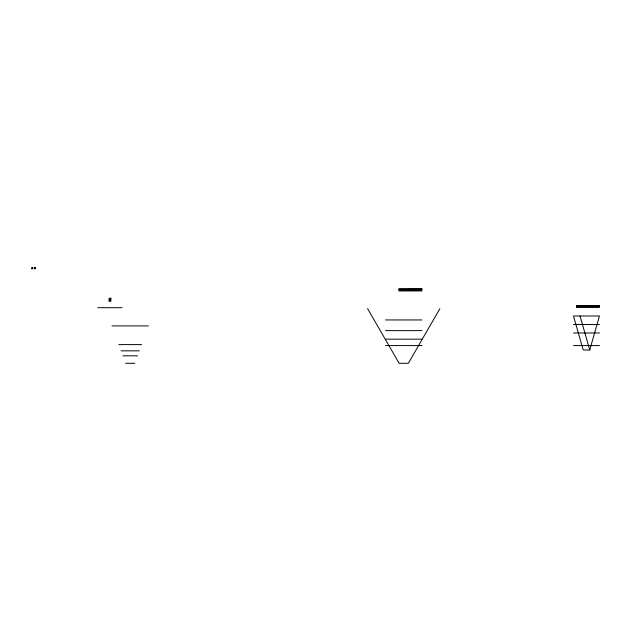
<?xml version="1.0" encoding="UTF-8"?>
<svg xmlns="http://www.w3.org/2000/svg" width="631" height="631" viewBox="0 0 631 631"><rect width="100%" height="100%" fill="white"/><g stroke="black" fill="none" stroke-linecap="round" stroke-linejoin="round"><path stroke-width="0.95" d="M589.748 349.976L599.45 315.989L573.492 315.989L583.194 349.976L589.748 349.976L580.047 315.989M439.878 308.669L408.336 363.306L399.139 363.306L367.597 308.669M32.583 268.191L32.583 268.427M34.342 267.899L34.823 267.923L34.405 268.136M35.178 268.08L34.673 268.459L35.178 268.167M35.312 268.427L35.202 268.443M398.887 290.946L421.95 290.946M109.234 300.656L110.693 300.656M576.387 307.486L599.45 307.486M97.821 307.699L122.099 307.699M385.533 319.949L421.95 319.949M573.492 324.484L599.45 324.484M111.995 325.911L148.411 325.911M385.533 330.62L421.95 330.62M573.492 332.979L599.45 332.979M385.533 339.162L421.95 339.162M118.802 344.605L141.604 344.605M385.533 345.575L421.95 345.575M573.492 345.575L599.45 345.575M121.065 350.836L139.333 350.836M122.879 355.821L137.519 355.821M125.601 363.306L134.797 363.306M110.693 300.048L110.693 301.263L109.234 301.263L109.234 300.048M32.646 267.694L31.55 267.694L31.55 268.79L32.646 268.79L32.646 267.694M35.368 267.694L34.279 267.694L34.279 268.79L35.368 268.79L35.368 267.694M421.95 288.974L398.887 289.037L421.95 288.974M421.95 289.881L398.887 289.945L421.95 289.881M110.875 298.226L109.053 298.226L109.053 300.048L110.875 300.048L110.875 298.226M599.45 305.514L576.387 305.514L599.45 305.578M599.45 306.421L576.387 306.485L599.45 306.421"/></g></svg>
